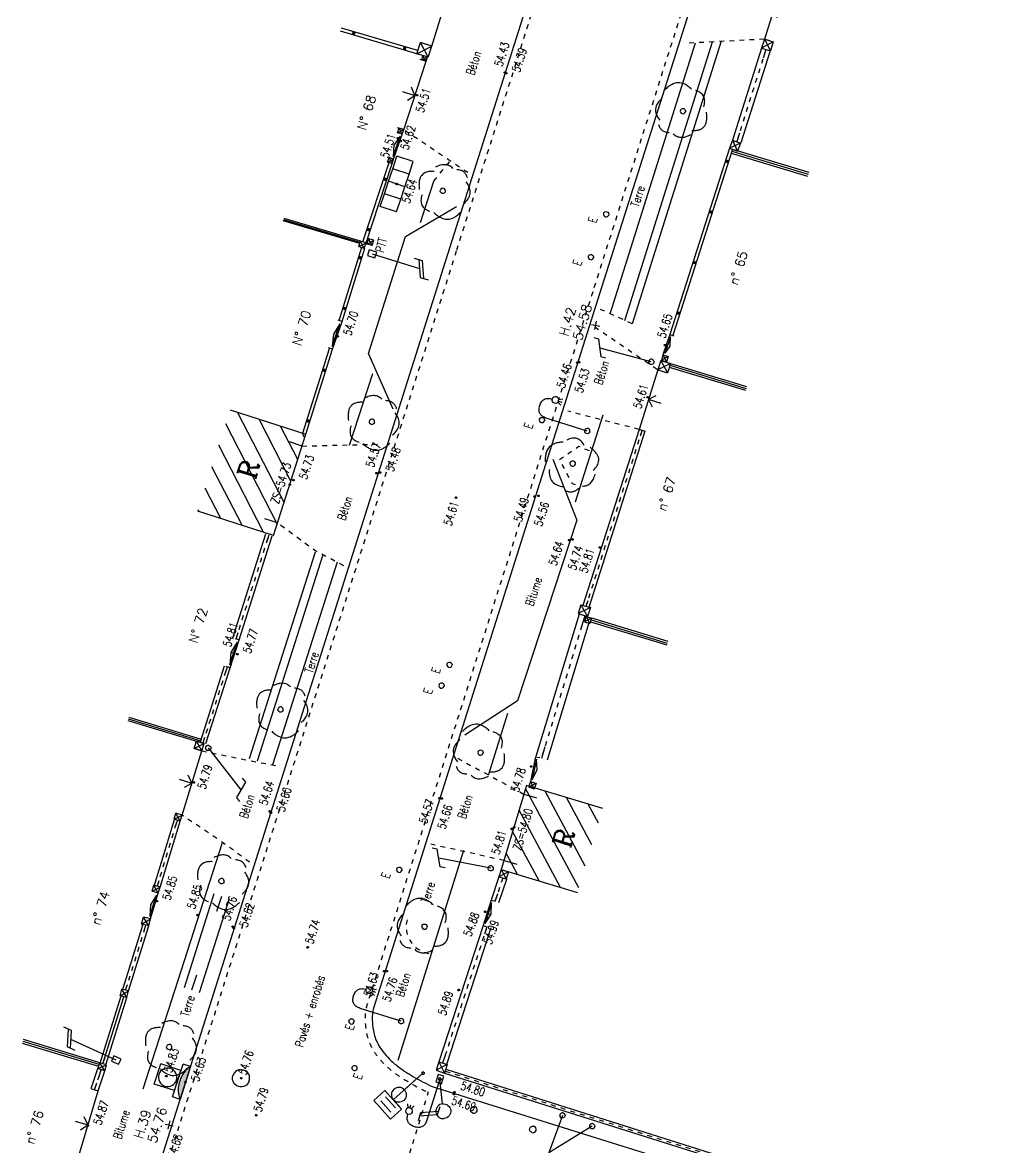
# Model space of a CAD drawing. Extents: x 661843 to 662062, y 6866352 to 6866909.
# Drawn here: x 661948.7 to 661985.54, y 6866675.46 to 6866717.83 of the extents above; entities that cross this region are included whole.
import ezdxf
from ezdxf.enums import TextEntityAlignment as Align

# ---------------------------------------------------------------- set-up
doc = ezdxf.new("R2010")
doc.units = 0
for name, pattern in [('CONTINU', [0]), ('JSI_TCO', [1, 0.5, 0.5]), ('JSI_TCO2', [1, 0.5, 0.5]), ('JSI_TIC', [0.2, 0.08, 0.01, -0.1, 0.01])]:
    doc.linetypes.add(name, pattern=pattern)
doc.layers.get('0').update_dxf_attribs({"linetype": 'CONTINUOUS'})
for name, color, linetype in [('ALTI', 140, 'CONTINUOUS'), ('BATI', 6, 'CONTINUOUS'), ('BORDURE', 7, 'CONTINU'), ('HACHURE', 7, 'CONTINUOUS'), ('LIMITE', 7, 'CONTINUOUS'), ('MOB', 6, 'CONTINUOUS'), ('NUMEROS', 1, 'CONTINUOUS'), ('OBJASS', 22, 'CONTINUOUS'), ('OBJEAU', 4, 'CONTINUOUS'), ('OBJEDF', 240, 'CONTINUOUS'), ('OBJEP', 220, 'CONTINUOUS'), ('OBJTELECOM', 3, 'CONTINUOUS'), ('POINTS-POLYGO', 7, 'CONTINUOUS'), ('POLYGO', 240, 'CONTINUOUS'), ('SIGNAL', 6, 'CONTINUOUS'), ('TEXTE', 7, 'CONTINUOUS'), ('VEGETATION', 3, 'CONTINUOUS'), ('VOIRIE', 7, 'CONTINUOUS'), ('Z', 4, 'CONTINUOUS')]:
    doc.layers.add(name, color=color, linetype=linetype)
doc.styles.add('36-2', font='romans.shx', dxfattribs={"height": 0.36})
doc.styles.add('5-2', font='romand.shx', dxfattribs={"height": 0.35})
doc.styles.add('7-2', font='romanc.shx', dxfattribs={"height": 0.7})
doc.styles.add('ROMANS', font='romans.shx', dxfattribs={"width": 0.95, "oblique": 13.5, "height": 5})
doc.styles.get("Standard").update_dxf_attribs({"font": 'romans.shx'})
doc.linetypes.add('JSI_HAIED', pattern='A,0.48,0.06,-0.1,[138,jsi_form.shx,S=0.05,R=0,X=-0.1,Y=0],0.06', length=0.7)
doc.linetypes.add('JSI_HAIEG', pattern='A,0.48,0.06,-0.1,[137,jsi_form.shx,S=0.05,R=0,X=-0.1,Y=0],0.06', length=0.7)
doc.linetypes.add('JSI_MUD', pattern='A,0.0001,[130,jsi_form.shx,S=0.5,R=0,X=0.875,Y=0],-0.75', length=0.7501)
doc.linetypes.add('JSI_MUG', pattern='A,0.0001,[130,jsi_form.shx,S=0.5,R=0,X=-0.125,Y=0],-0.75', length=0.7501)
doc.linetypes.add('JSI_MUR', pattern='A,1e-06,-0.5,[130,jsi_form.shx,S=0.7,R=315,X=0.05,Y=0],-0.5', length=1.000001)

# ---------------------------------------------------------------- blocks, each defined once
blk = doc.blocks.new('$B_200')
at = {"color": 0, "linetype": 'BYBLOCK', "flags": 128}
for points in [[(0, -0.5, -0.414214), (-0.5, 0, -0.414214), (0, 0.5)], [(0, -0.5, 0.414214), (0.5, 0, 0.414214), (0, 0.5)]]:
    blk.add_lwpolyline(points, format="xyb", dxfattribs=at)
blk = doc.blocks.new('$B_220')
at = {"color": 0, "linetype": 'BYBLOCK', "flags": 128}
for points in [[(0.297, 0.272, 0.039633), (0.273, 0.344, 0.053426), (0.241, 0.401, 0.147584), (0.154, 0.47, 0.071882), (0.099, 0.483, 0.058066), (0.036, 0.48, 0.043501), (-0.035, 0.463, 0.032041), (-0.113, 0.431)], [(-0.195, 0.351, 0.077685), (-0.303, 0.336, 0.115926), (-0.379, 0.292, 0.119307), (-0.426, 0.217, 0.082378), (-0.441, 0.113)], [(0.461, -0.046, 0.087593), (0.487, 0.033, 0.096392), (0.482, 0.113, 0.080457), (0.446, 0.192, 0.056881), (0.379, 0.272)], [(-0.441, 0.033, 0.03619), (-0.474, -0.044, 0.046233), (-0.492, -0.116, 0.121403), (-0.482, -0.245, 0.119181), (-0.41, -0.354, 0.044648), (-0.351, -0.401, 0.034835), (-0.277, -0.443)], [(0.379, -0.364, 0.076898), (0.431, -0.319, 0.090424), (0.461, -0.265, 0.083207), (0.472, -0.2, 0.062964), (0.461, -0.126)], [(-0.113, -0.443, 0.078382), (0.005, -0.498, 0.113914), (0.113, -0.503, 0.115194), (0.21, -0.458, 0.080222), (0.297, -0.364)]]:
    blk.add_lwpolyline(points, format="xyb", dxfattribs=at)
blk = doc.blocks.new('$B_100')
at = {"color": 0, "linetype": 'BYBLOCK', "flags": 128}
for points in [[(0, 0.625, -0.4142136), (-0.1875, 0.8125, -0.4142136), (0, 1)], [(0, 0.625, 0.4142136), (0.1875, 0.8125, 0.4142136), (0, 1)]]:
    blk.add_lwpolyline(points, format="xyb", dxfattribs=at)
blk.add_lwpolyline([(0, 0.625), (0, 0)], dxfattribs=at)
blk = doc.blocks.new('$Y_001')
at = {"color": 0, "linetype": 'BYBLOCK', "flags": 128}
for points in [[(-0.5, 0), (0.5, 0)], [(0, -0.5), (0, 0.5)]]:
    blk.add_lwpolyline(points, dxfattribs=at)
blk = doc.blocks.new('TCPOINT')
at = {"color": 0}
blk.add_point((0, 0), dxfattribs=at)
at = {"layer": 'NUMEROS', "style": '36-2'}
blk.add_attdef('MAT', (0.1, 0.1), '', height=0.36, dxfattribs=at)
at = {"layer": 'Z', "style": 'ROMANS'}
blk.add_attdef('ALT', text='', height=0.36, dxfattribs=at).set_placement((0.1, -0.1), align=Align.TOP_LEFT)
blk = doc.blocks.new('$B_136')
at = {"color": 0, "linetype": 'BYBLOCK', "flags": 128}
for points in [[(-0.156, 0.844), (-0.156, 0.938), (0.156, 1.062), (0.156, 1.156)], [(0, 0), (0, 1)]]:
    blk.add_lwpolyline(points, dxfattribs=at)
blk = doc.blocks.new('$B_093')
at = {"color": 0, "linetype": 'BYBLOCK', "flags": 128}
for points in [[(0.844, 0.844), (0.844, 0.938), (1.156, 1.062), (1.156, 1.156)], [(1, 0), (1, 1)], [(0, 0), (1, 0.75)]]:
    blk.add_lwpolyline(points, dxfattribs=at)
blk = doc.blocks.new('$B_030')
at = {"color": 0, "linetype": 'BYBLOCK', "flags": 128}
for points in [[(0, 0), (0, 1)], [(0, 1), (1, 1)], [(0, 1), (1, 0)], [(0, 0), (1, 1)], [(1, 0), (1, 1)], [(0, 0), (1, 0)]]:
    blk.add_lwpolyline(points, dxfattribs=at)
blk = doc.blocks.new('$B_001')
at = {"color": 0, "linetype": 'BYBLOCK', "flags": 128}
for points in [[(0, 0), (0, 1)], [(0, 1), (1, 1)], [(1, 0), (1, 1)], [(0, 0), (1, 0)]]:
    blk.add_lwpolyline(points, dxfattribs=at)
blk = doc.blocks.new('$B_130')
at = {"color": 0, "linetype": 'BYBLOCK', "flags": 128}
for points in [[(0, 0), (0, 0.812, -0.08), (0.012, 0.895, -0.117647), (0.047, 0.953, -0.117647), (0.105, 0.988, -0.08), (0.188, 1, -0.08), (0.27, 0.988, -0.117647), (0.328, 0.953, -0.117647), (0.363, 0.895, -0.08), (0.375, 0.812)], [(0.375, 0.688, -0.414214), (0.312, 0.75, -0.414214), (0.375, 0.812)], [(0.375, 0.688, 0.414214), (0.438, 0.75, 0.414214), (0.375, 0.812)]]:
    blk.add_lwpolyline(points, format="xyb", dxfattribs=at)
for points in [[(0.344, 0.688), (0.312, 0.625)], [(0.375, 0.688), (0.375, 0.625)], [(0.406, 0.688), (0.438, 0.625)]]:
    blk.add_lwpolyline(points, dxfattribs=at)
blk = doc.blocks.new('$B_137')
at = {"color": 0, "linetype": 'BYBLOCK', "flags": 128}
for points in [[(-0.156, 0.875), (0.156, 1), (0.156, 1.156)], [(-0.156, 0.781), (-0.156, 0.938), (0.156, 1.062)], [(0, 0), (0, 0.938)]]:
    blk.add_lwpolyline(points, dxfattribs=at)
blk.add_lwpolyline([(-0.055, -0.075), (0.055, -0.075), (0.055, 0.075), (-0.055, 0.075)], close=True)
blk = doc.blocks.new('$B_134')
at = {"color": 0, "linetype": 'BYBLOCK', "flags": 128}
for points in [[(0, 0), (0, 0.812, -0.08), (0.012, 0.895, -0.117647), (0.047, 0.953, -0.117647), (0.105, 0.988, -0.08), (0.188, 1, -0.08), (0.27, 0.988, -0.117647), (0.328, 0.953, -0.117647), (0.363, 0.895, -0.08), (0.375, 0.812)], [(0.375, 0.688, -0.414214), (0.312, 0.75, -0.414214), (0.375, 0.812)], [(0.375, 0.688, 0.414214), (0.438, 0.75, 0.414214), (0.375, 0.812)]]:
    blk.add_lwpolyline(points, format="xyb", dxfattribs=at)
for points in [[(0.156, 0.719), (0.156, 0.875)], [(-0.156, 0.656), (0.156, 0.781)], [(-0.156, 0.594), (0.156, 0.719)], [(-0.156, 0.5), (-0.156, 0.656)], [(0.344, 0.688), (0.312, 0.625)], [(0.375, 0.688), (0.375, 0.625)], [(0.406, 0.688), (0.438, 0.625)]]:
    blk.add_lwpolyline(points, dxfattribs=at)
blk.add_lwpolyline([(-0.055, -0.075), (0.055, -0.075), (0.055, 0.075), (-0.055, 0.075)], close=True)
blk = doc.blocks.new('$B_022')
at = {"linetype": 'CONTINUOUS'}
blk.add_hatch(color=0, dxfattribs=at).paths.add_polyline_path([(0, 0, -0.003152), (0.012, 0.046, -0.003339), (0.024, 0.091, -0.003542), (0.036, 0.134, -0.003763), (0.049, 0.176, -0.004003), (0.062, 0.216, -0.004264), (0.075, 0.255, -0.004549), (0.088, 0.292, -0.00486), (0.102, 0.328, -0.005201), (0.115, 0.363, -0.005573), (0.129, 0.396, -0.005981), (0.144, 0.427, -0.006428), (0.158, 0.457, -0.006917), (0.173, 0.486, -0.007452), (0.188, 0.513, -0.008037), (0.203, 0.538, -0.008675), (0.219, 0.562, -0.009368), (0.234, 0.585, -0.010119), (0.25, 0.606, -0.010926), (0.267, 0.626, -0.011786), (0.283, 0.645, -0.012694), (0.3, 0.661, -0.013638), (0.317, 0.677, -0.0146), (0.334, 0.691, -0.015558), (0.352, 0.703, -0.016481), (0.369, 0.714, -0.017333), (0.387, 0.724, -0.018074), (0.405, 0.732, -0.018665), (0.424, 0.738, -0.038382), (0.461, 0.747, -0.038235), (0.5, 0.75, -0.038235), (0.539, 0.747, -0.038382), (0.576, 0.738, -0.018665), (0.595, 0.732, -0.018074), (0.613, 0.724, -0.017333), (0.631, 0.714, -0.016481), (0.648, 0.703, -0.015558), (0.666, 0.691, -0.0146), (0.683, 0.677, -0.013638), (0.7, 0.661, -0.012694), (0.717, 0.645, -0.011786), (0.733, 0.626, -0.010926), (0.75, 0.606, -0.010119), (0.766, 0.585, -0.009368), (0.781, 0.562, -0.008675), (0.797, 0.538, -0.008037), (0.812, 0.513, -0.007452), (0.827, 0.486, -0.006917), (0.842, 0.457, -0.006428), (0.856, 0.427, -0.005981), (0.871, 0.396, -0.005573), (0.885, 0.363, -0.005201), (0.898, 0.328, -0.00486), (0.912, 0.292, -0.004549), (0.925, 0.255, -0.004264), (0.938, 0.216, -0.004003), (0.951, 0.176, -0.003763), (0.964, 0.134, -0.003542), (0.976, 0.091, -0.003339), (0.988, 0.046, -0.003152), (1, 0)])
at = {"color": 0, "linetype": 'BYBLOCK', "flags": 128}
for points in [[(0, 0), (0, 1)], [(0, 1), (1, 1)], [(1, 0), (1, 1)]]:
    blk.add_lwpolyline(points, dxfattribs=at)
blk.add_lwpolyline([(0, 0, -0.03104), (0.102, 0.328, -0.02309), (0.158, 0.457, -0.030952), (0.219, 0.562, -0.042061), (0.283, 0.645, -0.056471), (0.352, 0.703, -0.151134), (0.5, 0.75, -0.151134), (0.648, 0.703, -0.056471), (0.717, 0.645, -0.042061), (0.781, 0.562, -0.030952), (0.842, 0.457, -0.02309), (0.898, 0.328, -0.03104), (1, 0)], format="xyb", close=True, dxfattribs=at)
blk = doc.blocks.new('$B_020')
at = {"color": 0, "linetype": 'BYBLOCK', "flags": 128}
for points in [[(0, 0), (0, 1)], [(0, 1), (1, 1)], [(1, 0), (1, 1)], [(0, 0), (1, 0)]]:
    blk.add_lwpolyline(points, dxfattribs=at)
for points in [[(0.5, 0.0625, -0.4142136), (0.0625, 0.5, -0.4142136), (0.5, 0.9375)], [(0.5, 0.0625, 0.4142136), (0.9375, 0.5, 0.4142136), (0.5, 0.9375)]]:
    blk.add_lwpolyline(points, format="xyb", dxfattribs=at)
blk = doc.blocks.new('$B_115')
at = {"color": 0, "linetype": 'BYBLOCK', "flags": 128}
for points in [[(-0.312, 1), (-0.312, 1.375), (0.312, 1.375)], [(-0.312, 1), (0.312, 1), (0.312, 1.375)], [(-0.188, 1.25), (0.188, 1.25)], [(0.031, 1), (-0.281, 1)], [(-0.188, 1.094), (0.188, 1.094)], [(0, 0), (0, 1)]]:
    blk.add_lwpolyline(points, dxfattribs=at)
blk = doc.blocks.new('$B_028')
at = {"color": 0, "linetype": 'BYBLOCK', "flags": 128}
for points in [[(0, 0.5), (0, -0.5), (0.094, -0.062)], [(-0.5, -0.5), (-0.5, 0)], [(0.5, 0), (0.5, -0.5)], [(-0.094, -0.062), (0, -0.5)], [(-0.5, -0.5), (0.5, -0.5)]]:
    blk.add_lwpolyline(points, dxfattribs=at)
blk = doc.blocks.new('$B_027')
at = {"color": 0, "linetype": 'BYBLOCK', "flags": 128}
for points in [[(-0.5, -0.5), (0.5, -0.5), (0.5, -0.188)], [(-0.5, -0.5), (-0.5, -0.188)]]:
    blk.add_lwpolyline(points, dxfattribs=at)
blk.add_lwpolyline([(-0.406, -0.406), (0.406, -0.406), (0, -0.188)], close=True, dxfattribs=at)
blk = doc.blocks.new('$B_170')
at = {"color": 0, "linetype": 'BYBLOCK', "flags": 128}
for points in [[(-0.5, 0), (-0.5, 1)], [(0.5, 0), (0.5, 1)]]:
    blk.add_lwpolyline(points, dxfattribs=at)
blk = doc.blocks.new('$B_210')
at = {"linetype": 'CONTINUOUS'}
blk.add_hatch(color=0, dxfattribs=at).paths.add_polyline_path([(0, -0.5, -1), (0, 0.5, -1)])
at = {"color": 0, "linetype": 'BYBLOCK', "flags": 128}
blk.add_lwpolyline([(0, -0.5, -1), (0, 0.5, -1)], format="xyb", close=True, dxfattribs=at)
blk = doc.blocks.new('GEOCARR1')
at = {"const_width": 1}
blk.add_lwpolyline([(0, 0), (0, 1)], dxfattribs=at)

msp = doc.modelspace()

# ---------------------------------------------------------------- hatches: boundary and pattern name
at = {"layer": 'HACHURE', "linetype": 'CONTINUOUS', "ltscale": 2}
h = msp.add_hatch(dxfattribs=at)
h.set_pattern_fill('_USER', color=256, scale=0.6, angle=117.255, style=0, pattern_type=0)
h.set_pattern_definition([(117.255, (661958.265, 6866695.073), (-0.533386, -0.27477), [])])
h.paths.add_polyline_path([(661958.159, 6866698.514), (661955.302, 6866699.428), (661956.522, 6866703.241), (661959.379, 6866702.326)])
h = msp.add_hatch(dxfattribs=at)
h.set_pattern_fill('_USER', color=256, scale=0.6, angle=118.1723, style=0, pattern_type=0)
h.set_pattern_definition([(118.1723, (661958.265, 6866695.073), (-0.52892, -0.283274), [])])
h.paths.add_polyline_path([(661967.689, 6866689.095), (661970.56, 6866688.227), (661969.603, 6866685.062), (661966.731, 6866685.93)])

# ---------------------------------------------------------------- linework, layer by layer
at = {"layer": 'BATI', "linetype": 'JSI_TCO2', "ltscale": 2, "elevation": 57.333, "flags": 128}
for points in [[(661956.522, 6866703.241), (661959.379, 6866702.326)], [(661958.159, 6866698.514), (661959.379, 6866702.326)], [(661958.159, 6866698.514), (661955.302, 6866699.428)], [(661967.689, 6866689.095), (661966.731, 6866685.93)], [(661970.56, 6866688.227), (661967.689, 6866689.095)], [(661966.731, 6866685.93), (661969.603, 6866685.062)]]:
    msp.add_lwpolyline(points, dxfattribs=at)
at = {"layer": 'BORDURE', "linetype": 'JSI_TCO', "ltscale": 2, "elevation": 57.333, "flags": 128}
for points in [[(661982.848, 6866746.682), (661970.438, 6866707.605)], [(661964.804, 6866709.341), (661972.256, 6866732.847), (661976.153, 6866745.103)], [(661975.015, 6866717.126), (661971.668, 6866706.482)], [(661963.693, 6866710.302), (661964.2, 6866711.854)], [(661962.662, 6866703.27), (661961.731, 6866705.361), (661963.127, 6866709.767), (661965.054, 6866710.896)], [(661950.974, 6866665.671), (661954.638, 6866677.275), (661964.804, 6866709.341)], [(661961.012, 6866701.906), (661961.896, 6866704.607)], [(661970.563, 6866703.036), (661969.521, 6866699.759)], [(661968.675, 6866701.382), (661969.578, 6866699.085), (661967.352, 6866692.28), (661965.36, 6866690.993)], [(661957.249, 6866690.107), (661959.734, 6866697.894)], [(661966.969, 6866691.801), (661966.259, 6866689.509)], [(661953.248, 6866677.675), (661956.236, 6866686.952)], [(661965.315, 6866686.645), (661962.838, 6866678.739)], [(661964.168, 6866677.744), (661992.751, 6866668.808)]]:
    msp.add_lwpolyline(points, dxfattribs=at)
msp.add_lwpolyline([(661970.438, 6866707.605), (661961.934, 6866680.753, 0.040056), (661961.892, 6866680.567, 0.032235), (661961.876, 6866680.355, 0.025712), (661961.884, 6866680.118, 0.020587), (661961.919, 6866679.854, 0.040845), (661961.981, 6866679.611, 0.037904), (661962.084, 6866679.373, 0.041613), (661962.273, 6866679.078, 0.034545), (661962.526, 6866678.789, 0.034159), (661962.859, 6866678.503, 0.016802), (661963.126, 6866678.316, 0.013759), (661963.433, 6866678.126, 0.020878), (661964.168, 6866677.744)], format="xyb", dxfattribs=at)
at = {"layer": 'LIMITE', "linetype": 'JSI_MUG', "ltscale": 0.34}
msp.add_line((661976.705, 6866716.814, 111.941), (661976.602, 6866716.49, 111.949), dxfattribs=at)
at = {"layer": 'LIMITE', "linetype": 'JSI_MUD', "ltscale": 0.34}
msp.add_line((661975.708, 6866713.667, 112.013), (661975.605, 6866713.342, 112.021), dxfattribs=at)
at = {"layer": 'LIMITE', "linetype": 'JSI_MUG', "ltscale": 0.23}
msp.add_line((661972.04, 6866702.472, 111.997), (661971.971, 6866702.253, 112.002), dxfattribs=at)
at = {"layer": 'LIMITE', "linetype": 'JSI_MUD', "ltscale": 0.25}
msp.add_line((661957.91, 6866698.294, 112.098), (661957.986, 6866698.533, 112.098), dxfattribs=at)
at = {"layer": 'LIMITE', "linetype": 'JSI_MUD', "ltscale": 0.23}
msp.add_line((661969.992, 6866696.054, 112.14), (661969.922, 6866695.834, 112.145), dxfattribs=at)
at = {"layer": 'LIMITE', "linetype": 'JSI_MUG', "ltscale": 0.45}
msp.add_line((661969.882, 6866695.482, 112.135), (661969.751, 6866695.051, 112.134), dxfattribs=at)
at = {"layer": 'LIMITE', "linetype": 'JSI_MUG', "ltscale": 0.25}
msp.add_line((661956.746, 6866694.613, 112.111), (661956.822, 6866694.851, 112.11), dxfattribs=at)
at = {"layer": 'LIMITE', "linetype": 'JSI_MUD', "ltscale": 0.22}
for p, q in [((661956.35, 6866693.354, 112.14), (661956.417, 6866693.563, 112.137)), ((661954.468, 6866687.571, 112.165), (661954.532, 6866687.781, 112.163)), ((661953.282, 6866683.628, 112.216), (661953.348, 6866683.839, 112.21)), ((661952.456, 6866680.932, 112.28), (661952.521, 6866681.142, 112.283))]:
    msp.add_line(p, q, dxfattribs=at)
at = {"layer": 'LIMITE', "linetype": 'JSI_MUG', "ltscale": 0.22}
for p, q in [((661955.504, 6866690.705, 112.168), (661955.571, 6866690.915, 112.166)), ((661953.779, 6866685.304, 112.177), (661953.843, 6866685.515, 112.176)), ((661952.585, 6866681.397, 112.28), (661952.651, 6866681.607, 112.274)), ((661951.731, 6866678.612, 112.239), (661951.797, 6866678.822, 112.243))]:
    msp.add_line(p, q, dxfattribs=at)
at = {"layer": 'LIMITE', "linetype": 'JSI_MUD', "ltscale": 0.45}
msp.add_line((661968.378, 6866690.546, 112.117), (661968.247, 6866690.115, 112.115), dxfattribs=at)
at = {"layer": 'LIMITE', "linetype": 'JSI_MUG', "ltscale": 0.3}
msp.add_line((661966.195, 6866683.777, 112.213), (661966.102, 6866683.492, 112.21), dxfattribs=at)
at = {"layer": 'LIMITE', "linetype": 'JSI_TCO', "ltscale": 2}
msp.add_line((661951.626, 6866678.644, 112.239), (661952.416, 6866681.175, 112.283), dxfattribs=at)
at = {"layer": 'LIMITE', "linetype": 'JSI_MUD', "ltscale": 0.3}
msp.add_line((661964.619, 6866678.925, 112.176), (661964.527, 6866678.639, 112.174), dxfattribs=at)
at = {"layer": 'LIMITE', "linetype": 'JSI_MUD', "ltscale": 0.27}
msp.add_line((661951.583, 6866678.142, 112.222), (661951.668, 6866678.398, 112.226), dxfattribs=at)
at = {"layer": 'LIMITE', "linetype": 'JSI_MUG', "ltscale": 0.27}
msp.add_line((661951.416, 6866677.644, 112.213), (661951.502, 6866677.9, 112.218), dxfattribs=at)
at = {"layer": 'LIMITE', "linetype": 'CONTINUOUS', "elevation": 57.333, "flags": 128}
msp.add_lwpolyline([(661963.558, 6866716.654), (661960.681, 6866717.506)], dxfattribs=at)
at = {"layer": 'LIMITE', "elevation": 57.333, "flags": 128}
for points in [[(661963.592, 6866716.769), (661960.715, 6866717.621)], [(661975.446, 6866713.057), (661978.317, 6866712.188)], [(661975.402, 6866712.914), (661978.273, 6866712.044)], [(661961.43, 6866709.598), (661958.554, 6866710.45)], [(661961.402, 6866709.502), (661958.525, 6866710.354)], [(661973.108, 6866704.991), (661975.979, 6866704.121)], [(661973.064, 6866704.847), (661975.935, 6866703.977)], [(661970.097, 6866695.259), (661972.968, 6866694.39)], [(661970.14, 6866695.403), (661973.011, 6866694.533)], [(661951.612, 6866678.656), (661948.742, 6866679.529)], [(661951.568, 6866678.512), (661948.698, 6866679.385)]]:
    msp.add_lwpolyline(points, dxfattribs=at)
at = {"layer": 'LIMITE', "linetype": 'JSI_TCO', "ltscale": 2, "elevation": 57.333, "flags": 128}
for points in [[(661976.543, 6866716.866), (661975.443, 6866713.394)], [(661976.867, 6866716.763), (661975.767, 6866713.291)], [(661971.931, 6866702.507), (661969.812, 6866695.869)], [(661972.15, 6866702.437), (661970.031, 6866695.799)], [(661956.627, 6866694.65), (661957.867, 6866698.57)], [(661956.866, 6866694.575), (661958.105, 6866698.495)], [(661969.667, 6866695.548), (661968.032, 6866690.181)], [(661970.036, 6866695.215), (661968.462, 6866690.05)], [(661955.4, 6866690.738), (661956.312, 6866693.597)], [(661955.609, 6866690.672), (661956.521, 6866693.53)], [(661952.667, 6866691.547), (661955.539, 6866690.679)], [(661952.702, 6866691.662), (661955.431, 6866690.837)], [(661953.674, 6866685.336), (661954.427, 6866687.813)], [(661953.884, 6866685.272), (661954.638, 6866687.749)], [(661966.65, 6866685.656), (661966.353, 6866684.78)], [(661966.938, 6866685.571), (661966.931, 6866685.553), (661966.635, 6866684.676)], [(661952.481, 6866681.43), (661953.243, 6866683.871)], [(661952.691, 6866681.364), (661953.453, 6866683.806)], [(661966.052, 6866683.823), (661964.384, 6866678.686)], [(661966.338, 6866683.731), (661964.669, 6866678.593)], [(661951.836, 6866678.579), (661952.626, 6866681.11)], [(661951.288, 6866677.686), (661951.54, 6866678.441)], [(661951.544, 6866677.601), (661951.796, 6866678.355)], [(661964.6, 6866678.267), (661978.564, 6866673.852)], [(661964.646, 6866678.41), (661978.609, 6866673.995)]]:
    msp.add_lwpolyline(points, dxfattribs=at)
at = {"layer": 'LIMITE', "linetype": 'JSI_TIC', "ltscale": 2, "elevation": 57.333, "flags": 128}
for points in [[(661976.705, 6866716.814), (661975.605, 6866713.342)], [(661972.04, 6866702.472), (661969.922, 6866695.834)], [(661956.746, 6866694.613), (661957.986, 6866698.533)], [(661969.882, 6866695.482), (661968.247, 6866690.115)], [(661955.504, 6866690.705), (661956.417, 6866693.563)], [(661953.779, 6866685.304), (661954.532, 6866687.781)], [(661966.794, 6866685.614), (661966.791, 6866685.605), (661966.494, 6866684.728)], [(661952.585, 6866681.397), (661953.348, 6866683.839)], [(661966.195, 6866683.777), (661964.527, 6866678.639)], [(661951.416, 6866677.644), (661951.668, 6866678.398)], [(661964.623, 6866678.339), (661978.586, 6866673.923)]]:
    msp.add_lwpolyline(points, dxfattribs=at)
at = {"layer": 'LIMITE', "linetype": 'CONTINUOUS', "ltscale": 2, "elevation": 57.333, "flags": 128}
for points in [[(661975.331, 6866713.094), (661973.089, 6866706.077)], [(661961.64, 6866709.531), (661962.622, 6866712.518)], [(661960.737, 6866706.566), (661961.592, 6866709.33)], [(661959.379, 6866702.326), (661960.381, 6866705.521)]]:
    msp.add_lwpolyline(points, dxfattribs=at)
at = {"layer": 'LIMITE', "ltscale": 2, "elevation": 57.333, "flags": 128}
for points in [[(661975.446, 6866713.057), (661973.204, 6866706.041)], [(661961.526, 6866709.568), (661962.508, 6866712.555)], [(661960.623, 6866706.601), (661961.478, 6866709.366)], [(661959.264, 6866702.362), (661960.266, 6866705.557)]]:
    msp.add_lwpolyline(points, dxfattribs=at)
at = {"layer": 'LIMITE', "linetype": 'JSI_MUR', "ltscale": 0.15, "elevation": 57.333, "flags": 128}
for points in [[(661975.424, 6866712.986), (661978.295, 6866712.116)], [(661973.086, 6866704.919), (661975.957, 6866704.049)], [(661970.118, 6866695.331), (661972.99, 6866694.461)], [(661951.59, 6866678.584), (661948.72, 6866679.457)]]:
    msp.add_lwpolyline(points, dxfattribs=at)
at = {"layer": 'LIMITE', "linetype": 'JSI_MUR', "ltscale": 0.1, "elevation": 57.333, "flags": 128}
msp.add_lwpolyline([(661961.416, 6866709.55), (661958.54, 6866710.402)], dxfattribs=at)
at = {"layer": 'LIMITE', "linetype": 'JSI_MUR', "ltscale": 0.12, "elevation": 57.333, "flags": 128}
msp.add_lwpolyline([(661952.685, 6866691.605), (661955.413, 6866690.779)], dxfattribs=at)
at = {"layer": 'LIMITE', "linetype": 'JSI_MUD', "ltscale": 0.3, "elevation": 57.333, "flags": 128}
msp.add_lwpolyline([(661966.598, 6866685.009), (661966.494, 6866684.728)], dxfattribs=at)
at = {"layer": 'LIMITE', "linetype": 'JSI_MUR', "ltscale": 0.22, "elevation": 57.333, "flags": 128}
msp.add_lwpolyline([(661951.731, 6866678.612), (661952.521, 6866681.142)], dxfattribs=at)
at = {"layer": 'VEGETATION', "linetype": 'JSI_MUG', "ltscale": 0.6}
msp.add_line((661956.195, 6866684.918, 112.074), (661956.013, 6866684.347, 112.078), dxfattribs=at)
at = {"layer": 'VEGETATION', "linetype": 'JSI_MUD', "ltscale": 0.6}
msp.add_line((661955.251, 6866681.953, 112.097), (661955.069, 6866681.382, 112.102), dxfattribs=at)
at = {"layer": 'VEGETATION', "linetype": 'JSI_HAIEG', "ltscale": 2, "elevation": 57.333, "flags": 128}
for points in [[(661970.842, 6866706.857), (661974.051, 6866717.064)], [(661960.554, 6866697.502), (661958.118, 6866689.868)], [(661956.481, 6866684.827), (661955.355, 6866681.291)]]:
    msp.add_lwpolyline(points, dxfattribs=at)
at = {"layer": 'VEGETATION', "linetype": 'JSI_HAIED', "ltscale": 2, "elevation": 57.333, "flags": 128}
for points in [[(661971.393, 6866706.607), (661974.691, 6866717.097)], [(661960.013, 6866697.782), (661957.535, 6866690.016)], [(661955.909, 6866685.009), (661954.783, 6866681.473)]]:
    msp.add_lwpolyline(points, dxfattribs=at)
at = {"layer": 'VOIRIE', "linetype": 'JSI_TIC', "ltscale": 2, "elevation": 57.333, "flags": 128}
for points in [[(661982.591, 6866746.763), (661970.181, 6866707.687)], [(661965.061, 6866709.259), (661972.513, 6866732.765), (661976.411, 6866745.022)], [(661976.649, 6866717.201), (661973.656, 6866717.043)], [(661965.473, 6866712.174), (661963.059, 6866713.789)], [(661964.2, 6866711.854), (661964.813, 6866712.616)], [(661951.232, 6866665.589), (661954.895, 6866677.193), (661965.061, 6866709.259)], [(661971.668, 6866706.482), (661970.472, 6866707.026)], [(661970.256, 6866706.367), (661972.634, 6866704.747)], [(661971.931, 6866702.507), (661969.241, 6866703.189)], [(661959.233, 6866701.878), (661962.278, 6866701.951)], [(661970.055, 6866701.696), (661969.659, 6866701.865), (661968.922, 6866701.358), (661969.405, 6866700.47), (661969.671, 6866700.375)], [(661960.807, 6866697.372), (661959.747, 6866697.919), (661958.306, 6866698.985)], [(661955.45, 6866690.396), (661958.407, 6866689.811)], [(661965.09, 6866690.12), (661967.588, 6866688.772)], [(661957.256, 6866686.204), (661956.236, 6866686.952), (661954.71, 6866687.981)], [(661966.848, 6866686.268), (661964.077, 6866686.884)], [(661962.63, 6866673.065), (661964, 6866677.57)]]:
    msp.add_lwpolyline(points, dxfattribs=at)
for points in [[(661970.181, 6866707.687), (661961.677, 6866680.834, 0.03955), (661961.626, 6866680.611, 0.032932), (661961.606, 6866680.36, 0.025528), (661961.615, 6866680.097, 0.020837), (661961.653, 6866679.809, 0.040609), (661961.725, 6866679.525, 0.038066), (661961.845, 6866679.248, 0.04124), (661962.055, 6866678.918, 0.034878), (661962.336, 6866678.598, 0.034222), (661962.696, 6866678.288, 0.016629), (661962.974, 6866678.092, 0.013727), (661963.293, 6866677.896, 0.021029), (661964.053, 6866677.5)], [(661963.186, 6866684.037, 0.453428), (661964.061, 6866682.763)]]:
    msp.add_lwpolyline(points, format="xyb", dxfattribs=at)

# ---------------------------------------------------------------- block references
at = {"layer": 'ALTI', "linetype": 'CONTINUOUS'}
for p, xscale, yscale, rotation in [((661966.879, 6866715.944, 57.333), 0.0599999996820039, 0.0599999996820039, 72.40964149798846), ((661966.925, 6866715.92, 57.333), 0.0599999996820039, 0.0599999996820039, 72.40964149798846), ((661963.565, 6866715.091, 57.333), 0.0600000000925632, 0.0600000000925632, 146.4705460615095), ((661962.843, 6866713.467, 57.333), 0.0600000000925632, 0.0600000000925632, 146.4705460615095), ((661962.95, 6866713.366, 57.333), 0.0600000000925632, 0.0600000000925632, 146.4705460615095), ((661962.797, 6866711.746, 57.333), 0.059999999996292, 0.059999999996292, 71.80025513762344), ((661960.57, 6866706.007, 57.333), 0.0600000003963819, 0.0600000003963819, 72.58924489623958), ((661972.905, 6866705.678, 57.333), 0.0600000001581482, 0.0600000001581482, 252.2792730310025), ((661969.601, 6866705.021, 57.333), 0.0600000000390169, 0.0600000000390169, 252.4277065377281), ((661969.664, 6866705.036, 57.333), 0.0600000000390169, 0.0600000000390169, 252.4277065377281), ((661972.255, 6866703.715, 57.333), 0.0600000002375848, 0.0600000002375848, 325.7245080645556), ((661962.033, 6866700.855, 57.333), 0.0599999996033237, 0.0599999996033237, 72.40914734825745), ((661962.168, 6866700.883, 57.333), 0.0599999996033237, 0.0599999996033237, 72.40914734825745), ((661958.906, 6866700.592, 57.333), 0.0599999999931939, 0.0599999999931939, 72.25502065520548), ((661965.032, 6866699.933, 57.333), 0.0599999996605697, 0.0599999996605697, 252.4277665939457), ((661967.985, 6866699.983, 57.333), 0.0600000000390169, 0.0600000000390169, 252.4277065377281), ((661968.139, 6866700.007, 57.333), 0.0600000000390169, 0.0600000000390169, 252.4277065377281), ((661969.3, 6866698.332, 57.333), 0.0599999999116774, 0.0599999999116774, 251.8886999805502), ((661969.421, 6866698.361, 57.333), 0.0599999999116774, 0.0599999999116774, 251.8886999805502), ((661970.455, 6866698.059, 57.333), 0.0600000001052959, 0.0600000001052959, 252.295622426629), ((661956.651, 6866694.088, 57.333), 0.0600000002163553, 0.0600000002163553, 72.45476224886447), ((661956.793, 6866694.04, 57.333), 0.0600000002163553, 0.0600000002163553, 72.45476224886447), ((661967.862, 6866689.809, 57.333), 0.0600000003605028, 0.0600000003605028, 253.0524280568222), ((661955.156, 6866689.216, 57.333), 0.060000000022345, 0.060000000022345, 348.7964540286627), ((661964.409, 6866688.618, 57.333), 0.0600000000390169, 0.0600000000390169, 252.4277065377281), ((661964.498, 6866688.604, 57.333), 0.0600000000390169, 0.0600000000390169, 252.4277065377281), ((661958.013, 6866688.12, 57.333), 0.0599999996033237, 0.0599999996033237, 72.40914734825745), ((661958.057, 6866688.071, 57.333), 0.0599999996033237, 0.0599999996033237, 72.40914734825745), ((661967.131, 6866687.458, 57.333), 0.0599999996502112, 0.0599999996502112, 253.1722565891948), ((661953.762, 6866684.738, 57.333), 0.0599999998468375, 0.0599999998468375, 73.086588200696), ((661955.297, 6866684.216, 57.333), 0.0600000002295507, 0.0600000002295507, 72.1471585002253), ((661966.129, 6866684.34, 57.333), 0.0600000000845704, 0.0600000000845704, 249.6440586098182), ((661966.246, 6866684.263, 57.333), 0.0600000001628447, 0.0600000001628447, 252.0084612586422), ((661956.618, 6866683.775, 57.333), 0.0599999996033237, 0.0599999996033237, 72.40914734825745), ((661956.661, 6866683.72, 57.333), 0.0599999996033237, 0.0599999996033237, 72.40914734825745), ((661959.443, 6866683.001, 57.333), 0.0600000003164742, 0.0600000003164742, 72.40909811651511), ((661962.325, 6866682.103, 57.333), 0.0600000000390169, 0.0600000000390169, 252.4277065377281), ((661962.425, 6866682.102, 57.333), 0.0600000000390169, 0.0600000000390169, 252.4277065377281), ((661965.131, 6866681.393, 57.333), 0.0600000001628447, 0.0600000001628447, 252.0084612586422), ((661954.117, 6866678.151, 57.333), 0.0600000002295507, 0.0600000002295507, 72.1471585002253), ((661954.835, 6866677.913, 57.333), 0.0599999996033237, 0.0599999996033237, 72.40914734825745), ((661956.932, 6866678.069, 57.333), 0.0600000003164742, 0.0600000003164742, 72.40909811651511), ((661964.956, 6866677.47, 57.333), 0.0600000001299376, 0.0600000001299376, 342.6387542133108), ((661964.977, 6866677.549, 57.333), 0.0600000001299376, 0.0600000001299376, 342.6387542133108), ((661957.497, 6866676.675, 57.333), 0.0600000003164742, 0.0600000003164742, 72.40909811651511), ((661951.157, 6866676.284, 57.333), 0.0599999999252685, 0.0599999999252685, 71.61501627301338)]:
    msp.add_blockref('$B_210', p, dxfattribs=dict(at, xscale=xscale, yscale=yscale, rotation=rotation))
at = {"layer": 'BATI', "linetype": 'CONTINUOUS'}
for name, p, xscale, yscale, rotation in [('$B_170', (661958.77, 6866700.432, 57.333), 3.037999999732149, 0.5000000000742785, 72.23514512305266), ('$B_210', (661958.77, 6866700.432, 57.333), 0.0600000000605326, 0.0600000000605326, 72.23514512259523), ('$B_170', (661967.218, 6866687.52, 57.333), 2.611100000246167, 0.5000000000742785, 253.5467430234078), ('$B_210', (661967.218, 6866687.52, 57.333), 0.0599999999908521, 0.0599999999908521, 253.5467430445812)]:
    msp.add_blockref(name, p, dxfattribs=dict(at, xscale=xscale, yscale=yscale, rotation=rotation))
at = {"layer": 'LIMITE', "linetype": 'CONTINUOUS'}
for name, p, xscale, yscale, rotation in [('$B_028', (661964.334, 6866718.5, 57.333), 3.106556307318073, 0.5000000000742785, 72.81707064030526), ('$B_028', (661977.229, 6866718.212, 57.333), 2.276651158655646, 0.5000000000742785, 252.5644443058385), ('$B_030', (661963.98, 6866716.52, 57.333), 0.4432462179548629, 0.4432000002310201, 72.39627800889457), ('$B_030', (661976.649, 6866717.201, 57.333), 0.3518296888549779, 0.3518000001753525, 252.3767247241058), ('$B_028', (661963.248, 6866715.156, 57.333), 2.714870672822531, 0.5000000000742785, 71.7126778587946), ('$B_030', (661963.911, 6866716.367, 57.333), 0.1734942364411897, 0.1735000001405657, 76.59613162011088), ('$B_030', (661963.004, 6866713.622, 57.333), 0.183765339544758, 0.1838000001280204, 71.71267786959775), ('$B_027', (661962.604, 6866713.234, 57.333), 0.9959740207797478, 0.5000000000742785, 70.81229647385479), ('$B_030', (661975.443, 6866713.394, 57.333), 0.3199741396028127, 0.3199999998237941, 249.5832834012013), ('$B_030', (661962.622, 6866712.518, 57.333), 0.1789484841742113, 0.1788999996730638, 71.48305620946032), ('$B_030', (661961.573, 6866709.321, 57.333), 0.2200435636532607, 0.2199999999953919, 72.22862620611001), ('$B_027', (661960.322, 6866706.124, 57.333), 1.104078276575266, 0.5000000000742785, 71.14637595665737), ('$B_027', (661973.193, 6866705.611, 57.333), 0.8142266145368628, 0.5000000000742785, 250.9193477251234), ('$B_030', (661972.749, 6866705.106, 57.333), 0.3768586605504279, 0.376900000227788, 252.2139162546146), ('$B_030', (661972.823, 6866705.308, 57.333), 0.2055442770997684, 0.2054999997500382, 254.6916921827605), ('$B_028', (661972.521, 6866703.552, 57.333), 2.347469739884329, 0.5000000000742785, 252.5861725318706), ('$B_030', (661969.738, 6866695.904, 57.333), 0.3479694528573394, 0.369999999738484, 252.9380055425918), ('$B_030', (661969.939, 6866695.464, 57.333), 0.2099999996189433, 0.2099999996189433, 252.9380054855563), ('$B_027', (661956.456, 6866694.131, 57.333), 1.100267045176994, 0.5000000000742785, 71.77072212644514), ('$B_028', (661954.841, 6866689.262, 57.333), 2.525986825010292, 0.5000000000742785, 72.95789751591062), ('$B_030', (661955.45, 6866690.396, 57.333), 0.2958580230199057, 0.2958999997890209, 72.49881699175015), ('$B_027', (661968.176, 6866689.66, 57.333), 0.9582324565309317, 0.5000000000742785, 257.9604315743663), ('$B_030', (661967.832, 6866689.244, 57.333), 0.2154570255210805, 0.2300000001641968, 250.503761419555), ('$B_030', (661954.638, 6866687.749, 57.333), 0.2428379299266414, 0.2428000001948302, 72.74062331710208), ('$B_030', (661966.731, 6866685.93, 57.333), 0.286267881303589, 0.2862999999996013, 253.396422399122), ('$B_027', (661953.427, 6866684.628, 57.333), 1.012188964262302, 0.5000000000742785, 73.01761853213979), ('$B_030', (661953.814, 6866685.039, 57.333), 0.2437241477580549, 0.2436999996507797, 73.19575736286207), ('$B_027', (661966.441, 6866684.227, 57.333), 1.002731972789919, 0.5000000000742785, 252.5351239181492), ('$B_030', (661953.453, 6866683.806, 57.333), 0.2732103216824838, 0.2732000001503181, 76.14395355763504), ('$B_030', (661952.626, 6866681.11, 57.333), 0.2623555221656726, 0.2624000001540321, 75.82701089450973), ('$B_030', (661964.384, 6866678.686, 57.333), 0.3332288249914664, 0.3332000002338129, 252.3618778306011), ('$B_030', (661951.796, 6866678.355, 57.333), 0.2271669872974526, 0.2699999999100817, 71.62685690839396), ('$B_028', (661950.924, 6866676.382, 57.333), 2.688434721265083, 0.5000000000742785, 73.58176560333419)]:
    msp.add_blockref(name, p, dxfattribs=dict(at, xscale=xscale, yscale=yscale, rotation=rotation))
at = {"layer": 'LIMITE', "xscale": 0.1199999999353469, "yscale": 0.1199999999353469, "zscale": 0.1199999999353469, "rotation": 163.4995679922774}
for p in [(661961.195, 6866717.479, 57.333), (661963.112, 6866716.911, 57.333)]:
    msp.add_blockref('GEOCARR1', p, dxfattribs=at)
at = {"layer": 'LIMITE', "ltscale": 2}
for p, xscale, yscale, zscale, rotation in [((661975.179, 6866712.618, 57.333), 0.1200000003871649, 0.1200000003871649, 0.1200000003871649, 252.2792729251088), ((661962.421, 6866711.906, 57.333), 0.1200000000289441, 0.1200000000289441, 0.1200000000289441, 71.8002550848199), ((661974.571, 6866710.713, 57.333), 0.1200000003871649, 0.1200000003871649, 0.1200000003871649, 252.2792729251088), ((661961.796, 6866710.006, 57.333), 0.1200000000289441, 0.1200000000289441, 0.1200000000289441, 71.8002550848199), ((661961.476, 6866708.954, 57.333), 0.1200000002770321, 0.1200000002770321, 0.1200000002770321, 72.81744466871007), ((661973.962, 6866708.807, 57.333), 0.1200000003871649, 0.1200000003871649, 0.1200000003871649, 252.2792729251088), ((661960.885, 6866707.043, 57.333), 0.1200000002770321, 0.1200000002770321, 0.1200000002770321, 72.81744466871007), ((661973.353, 6866706.902, 57.333), 0.1200000003871649, 0.1200000003871649, 0.1200000003871649, 252.2792729251088), ((661960.127, 6866704.712, 57.333), 0.119999999834443, 0.119999999834443, 0.119999999834443, 72.58924486925952), ((661959.529, 6866702.804, 57.333), 0.119999999834443, 0.119999999834443, 0.119999999834443, 72.58924486925952)]:
    msp.add_blockref('GEOCARR1', p, dxfattribs=dict(at, xscale=xscale, yscale=yscale, zscale=zscale, rotation=rotation))
at = {"layer": 'MOB', "linetype": 'CONTINUOUS'}
for name, p, xscale, yscale, rotation in [('$B_115', (661963.786, 6866678.257, 57.333), 1.499999999824094, 1.499999999824094, 131.7496094131394), ('$B_200', (661963.786, 6866678.257, 57.333), 0.1000000001658856, 0.1000000001658856, 151.6098295453439), ('$B_200', (661965.706, 6866676.88, 57.333), 0.2499999999670836, 0.2499999999670836, 342.6387546194229), ('$B_200', (661967.927, 6866676.145, 57.333), 0.2499999999670836, 0.2499999999670836, 342.6387546194229)]:
    msp.add_blockref(name, p, dxfattribs=dict(at, xscale=xscale, yscale=yscale, rotation=rotation))
at = {"layer": 'OBJASS', "linetype": 'CONTINUOUS'}
for name, p, xscale, yscale, rotation in [('$B_020', (661954.427, 6866677.603, 57.333), 0.8000386805704375, 0.7999999995604627, 72.37727229965745), ('$B_022', (661954.638, 6866677.275, 57.333), 1.298602576272913, 0.3000000004174739, 72.37471450158701), ('$B_200', (661956.932, 6866678.069, 57.333), 0.6500000001733037, 0.6500000001733037, 72.40909802554434)]:
    msp.add_blockref(name, p, dxfattribs=dict(at, xscale=xscale, yscale=yscale, rotation=rotation))
at = {"layer": 'OBJEAU', "linetype": 'CONTINUOUS'}
for p, xscale, yscale, rotation in [((661970.688, 6866710.608, 57.333), 0.2000000002011218, 0.2000000002011218, 252.3808920586007), ((661970.111, 6866708.996, 57.333), 0.2000000002011218, 0.2000000002011218, 252.3808920586007), ((661968.268, 6866702.86, 57.333), 0.199999999732999, 0.199999999732999, 252.4277666956922), ((661964.784, 6866693.643, 57.333), 0.199999999732999, 0.199999999732999, 252.4277666956922), ((661964.486, 6866692.86, 57.333), 0.199999999732999, 0.199999999732999, 252.4277666956922), ((661962.894, 6866685.924, 57.333), 0.199999999732999, 0.199999999732999, 252.4277666956922), ((661961.093, 6866680.213, 57.333), 0.1999999995409387, 0.1999999995409387, 272.0974863164729), ((661961.212, 6866678.455, 57.333), 0.2000000003009559, 0.2000000003009559, 304.818341666954)]:
    msp.add_blockref('$B_200', p, dxfattribs=dict(at, xscale=xscale, yscale=yscale, rotation=rotation))
at = {"layer": 'OBJEDF', "linetype": 'CONTINUOUS'}
for name, p, xscale, yscale, rotation in [('$B_137', (661961.867, 6866709.119, 57.333), 1.999999999982664, 1.999999999982664, 252.8174442250433), ('$B_137', (661952.229, 6866678.757, 57.333), 2.000000000135421, 2.000000000135421, 65.51272359456502), ('$B_134', (661964.42, 6866678.041, 57.333), 1.999999999958892, 1.999999999958892, 162.6387546214132)]:
    msp.add_blockref(name, p, dxfattribs=dict(at, xscale=xscale, yscale=yscale, rotation=rotation))
at = {"layer": 'OBJEP', "linetype": 'CONTINUOUS'}
for name, p, xscale, yscale, rotation in [('$B_130', (661969.978, 6866702.44, 57.333), 2.000000000200592, 2.000000000200592, 72.36221972397196), ('$B_200', (661969.978, 6866702.44, 57.333), 0.1999999997573239, 0.1999999997573239, 72.36221969654132), ('$B_130', (661962.97, 6866680.217, 57.333), 1.999999999645731, 1.999999999645731, 72.59953442134922), ('$B_200', (661962.97, 6866680.217, 57.333), 0.1999999997188504, 0.1999999997188504, 72.59953437831838)]:
    msp.add_blockref(name, p, dxfattribs=dict(at, xscale=xscale, yscale=yscale, rotation=rotation))
at = {"layer": 'OBJTELECOM', "linetype": 'CONTINUOUS'}
for name, p, xscale, yscale, rotation in [('$B_001', (661963.262, 6866712.12, 57.333), 0.4999961002447501, 0.6499999998173706, 71.80878155532614), ('$B_001', (661963.106, 6866711.645, 57.333), 0.5000265291127729, 0.6499999998173706, 71.79786602922442), ('$B_001', (661962.95, 6866711.17, 57.333), 0.5000265291127729, 0.6499999998173706, 71.79786602922442), ('$B_001', (661962.794, 6866710.695, 57.333), 0.5000265291127729, 0.6499999998173706, 71.79786602922442), ('$B_030', (661961.877, 6866709.433, 57.333), 0.2023374656196477, 0.1999999996568045, 74.80278646581712), ('$B_136', (661972.386, 6866705.047, 57.333), 2.000000000321196, 2.000000000321196, 74.83302964544744), ('$B_200', (661972.386, 6866705.047, 57.333), 0.1999999999643574, 0.1999999999643574, 145.7245083334739), ('$B_136', (661955.693, 6866690.508, 57.333), 2.000000000173882, 2.000000000173882, 218.0060502218659), ('$B_200', (661955.693, 6866690.508, 57.333), 0.1999999999064068, 0.1999999999064068, 168.796453928463), ('$B_136', (661966.34, 6866685.976, 57.333), 2.000000000159893, 2.000000000159893, 78.82922822517955), ('$B_200', (661966.34, 6866685.976, 57.333), 0.1999999996414967, 0.1999999996414967, 78.8292282175914), ('$B_093', (661970.159, 6866676.26, 57.333), 1.19409859716976, 2.000000000297114, 160.0036069629979), ('$B_200', (661969.037, 6866676.668, 57.333), 0.1999999999130828, 0.1999999999130828, 160.003606820626), ('$B_200', (661970.159, 6866676.26, 57.333), 0.1999999999130828, 0.1999999999130828, 160.003606820626)]:
    msp.add_blockref(name, p, dxfattribs=dict(at, xscale=xscale, yscale=yscale, rotation=rotation))
at = {"layer": 'POINTS-POLYGO'}
ref = msp.add_blockref('TCPOINT', (661970.288, 6866706.423, 57.333), dxfattribs=dict(at, rotation=359.518964722964))
ref.add_attrib('MAT', 'H.42', (661969.249, 6866705.978, 57.333), dxfattribs={"layer": 'NUMEROS', "height": 0.36, "rotation": 73.7693, "style": '36-2'})
ref.add_attrib('ALT', '54.58', dxfattribs={"layer": 'Z', "height": 0.36, "rotation": 73.7693, "style": 'ROMANS'}).set_placement((661969.422, 6866705.927, 57.333), align=Align.TOP_LEFT)
ref = msp.add_blockref('TCPOINT', (661954.224, 6866676.308, 57.333), dxfattribs=dict(at, rotation=359.518964722964))
ref.add_attrib('MAT', 'H.39', (661953.222, 6866675.756, 57.333), dxfattribs={"layer": 'NUMEROS', "height": 0.36, "rotation": 72.5536, "style": '36-2'})
ref.add_attrib('ALT', '54.76', dxfattribs={"layer": 'Z', "height": 0.36, "rotation": 72.5536, "style": 'ROMANS'}).set_placement((661953.394, 6866675.702, 57.333), align=Align.TOP_LEFT)
at = {"layer": 'POLYGO', "linetype": 'CONTINUOUS', "xscale": 0.3200000000209822, "yscale": 0.3200000000209822, "zscale": 0.3200000000209822, "rotation": 348.0799646896258}
for p in [(661970.288, 6866706.423, 111.917), (661954.224, 6866676.308, 112.091)]:
    msp.add_blockref('$Y_001', p, dxfattribs=at)
at = {"layer": 'SIGNAL', "linetype": 'CONTINUOUS'}
for name, p, xscale, yscale, rotation in [('$B_100', (661963.786, 6866678.257, 57.333), 1.499999999824094, 1.499999999824094, 131.7496094131394), ('$B_200', (661963.786, 6866678.257, 57.333), 0.1000000001658856, 0.1000000001658856, 151.6098295453439), ('$B_100', (661964.42, 6866678.041, 57.333), 1.500000000111071, 1.500000000111071, 186.1975315807634), ('$B_200', (661964.42, 6866678.041, 57.333), 0.099999999864586, 0.099999999864586, 162.6387547093406)]:
    msp.add_blockref(name, p, dxfattribs=dict(at, xscale=xscale, yscale=yscale, rotation=rotation))
at = {"layer": 'VEGETATION', "linetype": 'CONTINUOUS'}
for name, p, xscale, yscale, rotation in [('$B_220', (661973.578, 6866714.493, 57.333), 1.999999999660054, 1.999999999660054, 252.5454660198447), ('$B_200', (661973.578, 6866714.493, 57.333), 0.199999999709949, 0.199999999709949, 252.5454659862919), ('$B_220', (661964.538, 6866711.488, 57.333), 2.000000000188832, 2.000000000188832, 71.90941172645627), ('$B_200', (661964.538, 6866711.488, 57.333), 0.2000000003061581, 0.2000000003061581, 71.90941173228957), ('$B_220', (661961.865, 6866702.79, 57.333), 2.000000000329601, 2.000000000329601, 71.89363832737341), ('$B_200', (661961.865, 6866702.79, 57.333), 0.1999999999335857, 0.1999999999335857, 71.89363832859134), ('$B_220', (661969.433, 6866701.22, 57.333), 1.999999999727716, 1.999999999727716, 298.5658626304346), ('$B_200', (661969.433, 6866701.22, 57.333), 0.1999999999894714, 0.1999999999894714, 298.5658626392218), ('$B_220', (661958.421, 6866691.957, 57.333), 2.000000000021125, 2.000000000021125, 72.30502202354843), ('$B_200', (661958.421, 6866691.957, 57.333), 0.1999999997076271, 0.1999999997076271, 72.30502202463802), ('$B_220', (661965.957, 6866690.336, 57.333), 2.000000000291787, 2.000000000291787, 252.7744287259457), ('$B_200', (661965.957, 6866690.336, 57.333), 0.1999999997726563, 0.1999999997726563, 252.7744286926863), ('$B_220', (661956.195, 6866685.493, 57.333), 1.999999999732883, 1.999999999732883, 72.14715842131898), ('$B_200', (661956.195, 6866685.493, 57.333), 0.1999999998667957, 0.1999999998667957, 72.14715842901178), ('$B_220', (661963.841, 6866683.779, 57.333), 1.999999999645731, 1.999999999645731, 252.5995344213492), ('$B_200', (661963.841, 6866683.779, 57.333), 0.1999999997188504, 0.1999999997188504, 252.5995343783184), ('$B_220', (661954.229, 6866679.244, 57.333), 1.999999999732883, 1.999999999732883, 72.14715842131898), ('$B_200', (661954.229, 6866679.244, 57.333), 0.1999999998667957, 0.1999999998667957, 72.14715842901178)]:
    msp.add_blockref(name, p, dxfattribs=dict(at, xscale=xscale, yscale=yscale, rotation=rotation))

# ---------------------------------------------------------------- texts
at = {"layer": 'ALTI', "linetype": 'CONTINUOUS', "width": 0.75}
for s, rotation, p in [('54.43', 72.4096, (661966.775, 6866716.145, 57.333)), ('54.57', 72.4091, (661961.929, 6866701.056, 57.333)), ('54.81', 72.4548, (661956.546, 6866694.289, 57.333)), ('54.64', 72.4091, (661957.909, 6866688.321, 57.333)), ('54.85', 72.1472, (661955.194, 6866684.417, 57.333)), ('54.76', 72.4091, (661956.514, 6866683.976, 57.333)), ('54.80', 342.6388, (661965.177, 6866677.654, 57.333))]:
    msp.add_text(s, height=0.32, rotation=rotation, dxfattribs=at).set_placement(p)
for s, rotation, p in [('54.39', 72.4096, (661967.126, 6866716.024, 57.333)), ('54.70', 72.5892, (661960.771, 6866706.112, 57.333)), ('54.61', 72.3527, (661971.696, 6866703.357, 57.333)), ('54.48', 72.4091, (661962.369, 6866700.987, 57.333)), ('54.73', 72.255, (661959.107, 6866700.695, 57.333)), ('54.77', 72.4548, (661956.994, 6866694.144, 57.333)), ('54.79', 72.9444, (661955.282, 6866689.028, 57.333)), ('54.60', 72.4091, (661958.258, 6866688.175, 57.333)), ('54.85', 73.0866, (661953.962, 6866684.844, 57.333)), ('54.62', 72.4091, (661956.862, 6866683.824, 57.333)), ('54.63', 72.4091, (661955.035, 6866678.017, 57.333)), ('54.87', 71.615, (661951.359, 6866676.385, 57.333)), ('54.69', 342.6388, (661964.931, 6866677.398, 57.333)), ('54.68', 72.4791, (661954.15, 6866675.112, 57.333))]:
    msp.add_text(s, height=0.32, rotation=rotation, dxfattribs=at).set_placement(p, align=Align.TOP_LEFT)
for s, rotation, p in [('54.51', 72.0753, (661964.091, 6866715.291, 57.333)), ('54.62', 72.0753, (661963.516, 6866713.887, 57.333)), ('54.65', 72.2793, (661973.196, 6866706.8, 57.333)), ('54.46', 72.4277, (661969.4, 6866704.917, 57.333)), ('54.49', 72.4277, (661967.784, 6866699.879, 57.333)), ('54.64', 71.8887, (661969.098, 6866698.23, 57.333)), ('54.81', 72.2956, (661970.254, 6866697.955, 57.333)), ('54.78', 73.0524, (661967.662, 6866689.703, 57.333)), ('54.57', 72.4277, (661964.208, 6866688.514, 57.333)), ('54.81', 73.1723, (661966.931, 6866687.351, 57.333)), ('54.88', 69.6441, (661965.923, 6866684.246, 57.333)), ('54.63', 72.4277, (661962.124, 6866681.999, 57.333)), ('54.89', 72.0085, (661964.929, 6866681.29, 57.333))]:
    msp.add_text(s, height=0.32, rotation=rotation, dxfattribs=at).set_placement(p, align=Align.RIGHT)
for s, rotation, p in [('54.51', 72.0753, (661962.461, 6866713.679, 57.333)), ('54.53', 72.4277, (661969.768, 6866704.835, 57.333)), ('54.56', 72.4277, (661968.243, 6866699.806, 57.333)), ('54.74', 71.8887, (661969.523, 6866698.159, 57.333)), ('54.66', 72.4277, (661964.602, 6866688.403, 57.333)), ('54.99', 72.0085, (661966.349, 6866684.062, 57.333)), ('54.76', 72.4277, (661962.529, 6866681.902, 57.333))]:
    msp.add_text(s, height=0.32, rotation=rotation, dxfattribs=at).set_placement(p, align=Align.TOP_RIGHT)
for s, rotation, p in [('54.64', 71.8003, (661963.132, 6866711.038, 57.333)), ('54.74', 72.4091, (661959.492, 6866683.154, 57.333)), ('54.83', 72.1472, (661954.166, 6866678.304, 57.333)), ('54.76', 72.4091, (661956.98, 6866678.221, 57.333)), ('54.79', 72.4091, (661957.545, 6866676.827, 57.333))]:
    msp.add_text(s, height=0.32, rotation=rotation, dxfattribs=at).set_placement(p, align=Align.MIDDLE_LEFT)
msp.add_text('54.61', height=0.32, rotation=72.4278, dxfattribs=at).set_placement((661964.984, 6866699.781, 57.333), align=Align.MIDDLE_RIGHT)
at = {"layer": 'BATI', "style": '7-2'}
for p in [(661957.454, 6866700.584, 57.333), (661969.324, 6866686.697, 57.333)]:
    msp.add_text('R', height=0.7, rotation=72.4839, dxfattribs=at).set_placement(p)
at = {"layer": 'BATI', "linetype": 'CONTINUOUS', "width": 0.75}
msp.add_text('ZS=54.73', height=0.32, rotation=72.2351, dxfattribs=at).set_placement((661958.281, 6866700.532, 57.333), align=Align.TOP_CENTER)
msp.add_text('ZS=54.80', height=0.32, rotation=73.5467, dxfattribs=at).set_placement((661967.701, 6866687.4, 57.333), align=Align.CENTER)
at = {"layer": 'OBJEAU', "linetype": 'CONTINUOUS', "width": 0.75}
for rotation, p in [(72.3809, (661970.362, 6866710.438, 57.333)), (72.3809, (661969.785, 6866708.827, 57.333)), (72.4278, (661967.942, 6866702.691, 57.333)), (72.4278, (661964.458, 6866693.474, 57.333)), (72.4278, (661964.16, 6866692.691, 57.333)), (72.4278, (661962.567, 6866685.755, 57.333))]:
    msp.add_text('E', height=0.32, rotation=rotation, dxfattribs=at).set_placement(p, align=Align.RIGHT)
for p in [(661960.843, 6866679.944, 57.333), (661961.148, 6866678.094, 57.333)]:
    msp.add_text('E', height=0.32, rotation=72.5426, dxfattribs=at).set_placement(p, align=Align.TOP_LEFT)
at = {"layer": 'OBJTELECOM', "linetype": 'CONTINUOUS', "width": 0.75}
msp.add_text('PTT', height=0.32, rotation=74.8028, dxfattribs=at).set_placement((661962.058, 6866709.489, 57.333), align=Align.TOP_CENTER)
at = {"layer": 'TEXTE', "linetype": 'CONTINUOUS', "width": 0.75}
for s, rotation, p in [('Béton', 72.4096, (661965.695, 6866716.302, 57.333)), ('Terre', 72.5455, (661971.877, 6866711.285, 57.333)), ('Béton', 72.4277, (661970.516, 6866704.641, 57.333)), ('Béton', 72.4091, (661960.843, 6866699.535, 57.333)), ('Bitume', 71.8887, (661967.958, 6866696.397, 57.333)), ('Terre', 72.305, (661959.593, 6866693.728, 57.333)), ('Béton', 72.4091, (661957.155, 6866688.308, 57.333)), ('Béton', 72.4277, (661965.371, 6866688.296, 57.333)), ('Terre', 72.4277, (661963.974, 6866685.07, 57.333)), ('Béton', 72.5995, (661963.04, 6866681.592, 57.333)), ('Terre', 72.3461, (661954.921, 6866680.795, 57.333)), ('Bitume', 72.4791, (661952.426, 6866676.331, 57.333))]:
    msp.add_text(s, height=0.32, rotation=rotation, dxfattribs=at).set_placement(p, align=Align.MIDDLE_CENTER)
at = {"layer": 'TEXTE', "style": '5-2'}
for s, p in [('N° 68', (661961.66, 6866714.434, 57.333)), ('N° 70', (661959.213, 6866706.322, 57.333)), ('N° 72', (661955.312, 6866695.121, 57.333))]:
    msp.add_text(s, height=0.35, rotation=72.6889, dxfattribs=at).set_placement(p, align=Align.MIDDLE_CENTER)
for s, p in [('n° 65', (661975.636, 6866707.908, 57.333)), ('n° 67', (661972.932, 6866699.395, 57.333)), ('n° 74', (661951.601, 6866683.803, 57.333)), ('n° 76', (661949.114, 6866675.551, 57.333))]:
    msp.add_text(s, height=0.35, rotation=72.4698, dxfattribs=at).set_placement(p)
at = {"layer": 'TEXTE', "linetype": 'CONTINUOUS', "width": 0.75}
msp.add_text('Pavés + enrobés', height=0.32, rotation=72.5426, dxfattribs=at).set_placement((661958.954, 6866679.304, 57.333), align=Align.TOP_LEFT)

doc.saveas('drawing.dxf')
